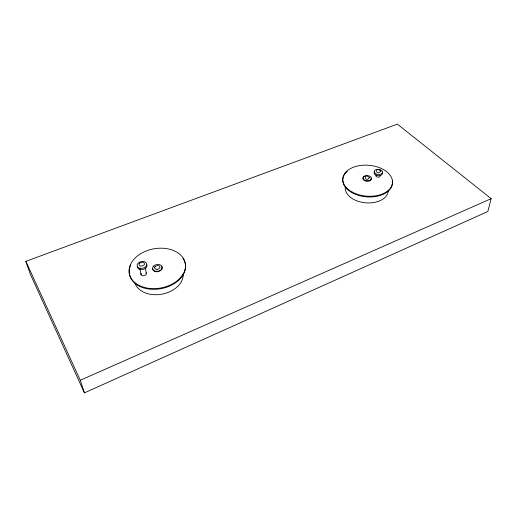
<?xml version="1.0" encoding="UTF-8"?>
<svg xmlns="http://www.w3.org/2000/svg" width="517" height="517" viewBox="0 0 517 517"><rect width="100%" height="100%" fill="white"/><g stroke="black" fill="none" stroke-linecap="round" stroke-linejoin="round"><path stroke-width="0.78" d="M380.279 175.728C380.202 178.417 374.134 177.085 376.15 174.759M374.237 171.935L374.567 170.642A4.22 2.572 5.3 0 1 376.867 169.408L377.94 169.317M491.15 198.657L487.835 211.511L84.413 392.875L30.322 274.184L25.85 261.356L397.347 124.125L491.15 198.657L80.284 380.26L84.413 392.875M371.342 178.785L371.032 179.425A4.214 2.604 4.8 0 1 367.619 180.782L365.467 180.452A4.214 2.604 4.8 0 1 363.012 178.197M374.437 171.857L374.108 173.15A4.214 2.572 5.3 0 0 375.633 174.972L376.583 175.373A4.194 2.566 5.3 0 0 381.552 174.901A4.214 2.572 5.3 0 0 382.431 173.059M363.012 178.003L363.328 177.37A4.214 2.604 4.8 0 1 364.698 176.394M155.126 266.436L157.569 265.467A2.663 1.861 -10.3 0 1 159.352 266.016L159.895 266.85A2.663 1.861 -10.3 0 1 159.74 267.838A2.708 1.887 -10.3 0 1 156.942 269.286M139.648 263.205L141.445 262.293A2.759 1.906 -11.3 0 1 143.435 262.449L144.301 263.159L144.489 264.122A2.759 1.906 -11.3 0 1 143.455 265.499L141.445 266.081A2.759 1.906 -11.3 0 1 139.254 265.143A2.759 1.906 -11.3 0 1 139.622 263.192M366.107 180.633L366.695 180.776M365.416 180.937L367.568 181.267A4.214 2.604 4.8 0 0 370.98 179.903L371.374 178.107A4.214 2.604 4.8 0 0 368.912 175.864L366.773 175.547A4.214 2.604 4.8 0 0 363.367 176.885L362.966 178.682A4.214 2.604 4.8 0 0 365.409 180.931M25.85 261.356L80.284 380.26M154.622 267.89L155.171 268.737A2.663 1.861 -10.3 0 0 156.987 269.267M146.13 272.814L146.317 273.777A2.727 1.906 -11.6 0 1 145.296 275.154L143.312 275.742A2.688 1.881 -11.6 0 1 141.186 274.792M139.952 268.969L141.005 274.333M145.296 267.922L146.311 273.28M182.973 258.332A28.422 19.892 -10.4 0 1 161.459 288.583A28.422 19.892 -10.4 0 1 129.502 268.795M129.67 268.045A28.422 19.892 -10.4 0 1 130.736 265.053M371.07 177.913A4.214 2.604 4.8 0 1 371.322 178.585M377.927 169.311A4.22 2.572 5.3 0 1 382.554 172.529A4.22 2.572 5.3 0 1 376.706 174.164L375.781 173.757A4.22 2.572 5.3 0 1 374.218 171.941M392.248 180.737A24.919 15.484 4.9 0 1 361.551 196.143A24.919 15.484 4.9 0 1 347.301 171.373M161.802 266.598A4.815 3.367 -10.4 0 1 158.124 271.658A4.815 3.367 -10.4 0 1 152.689 268.394M388.293 190.172A21.585 13.591 5 0 1 365.538 202.813A21.585 13.591 5 0 1 345.408 186.372M141.154 274.798A2.727 1.906 -11.6 0 1 141.154 273.319M183.18 274.075A24.59 17.41 -10.6 0 1 161.899 294.179A24.59 17.41 -10.6 0 1 134.969 282.915M146.66 264.381A4.911 3.399 -11.3 0 1 143.442 269.351A4.911 3.399 -11.3 0 1 137.36 267.095M154.667 267.89A2.663 1.861 -10.3 0 1 155.171 266.436M380.816 171.14C375.937 176.943 374.424 165.524 380.816 171.14M369.571 177.641C364.608 183.516 363.244 171.954 369.571 177.641M153.517 266.19L152.909 267.018A4.821 3.367 -10.3 0 0 155.572 271.192A4.821 3.367 -10.3 0 0 161.782 268.717A4.821 3.367 -10.3 0 0 159.094 264.555L157.892 264.452A4.821 3.367 -10.3 0 0 153.517 266.19M141.115 286.34A28.448 19.885 -10.4 0 0 185.383 267.554A28.448 19.885 -10.4 0 0 145.322 251.346A28.448 19.885 -10.4 0 0 141.115 286.34M352.407 192.175A24.939 15.478 4.9 0 0 392.313 184.11A24.939 15.478 4.9 0 0 358.255 165.86A24.939 15.478 4.9 0 0 352.407 192.175M140.101 268.284A4.918 3.399 -11.3 0 0 146.763 263.961A4.918 3.399 -11.3 0 0 138.957 262.513A4.918 3.399 -11.3 0 0 140.101 268.284"/></g></svg>
